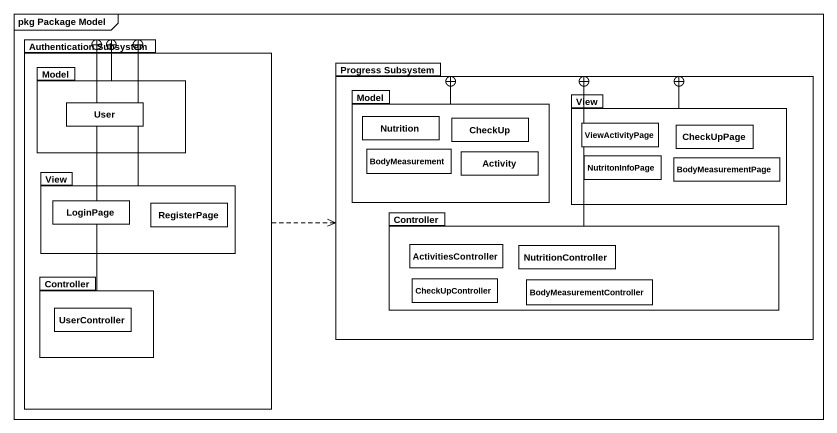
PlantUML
@startuml
mainframe pkg Package Model
hide circle
hide empty members
package "Authentication Subsystem" as Authentication_Subsystem {
  package Model {
    class User
  }
  package "View" as View_2 {
    class LoginPage
    class RegisterPage
  }
  package "Controller" as Controller_2 {
    class UserController
  }
}
package "Progress Subsystem" as Progress_Subsystem {
  package "Model" as Model_2 {
    class Nutrition
    class BodyMeasurement
    class CheckUp
    class Activity
  }
  package View {
    class ViewActivityPage
    class CheckUpPage
    class NutritonInfoPage
    class BodyMeasurementPage
  }
  package Controller {
    class ActivitiesController
    class NutritionController
    class CheckUpController
    class BodyMeasurementController
  }
}
Authentication_Subsystem .right.> Progress_Subsystem
Model --+ Authentication_Subsystem
Model_2 -right-+ Progress_Subsystem
View -left-+ Progress_Subsystem
View_2 --+ Authentication_Subsystem
Controller -up-+ Progress_Subsystem
Controller_2 -up-+ Authentication_Subsystem
@enduml
